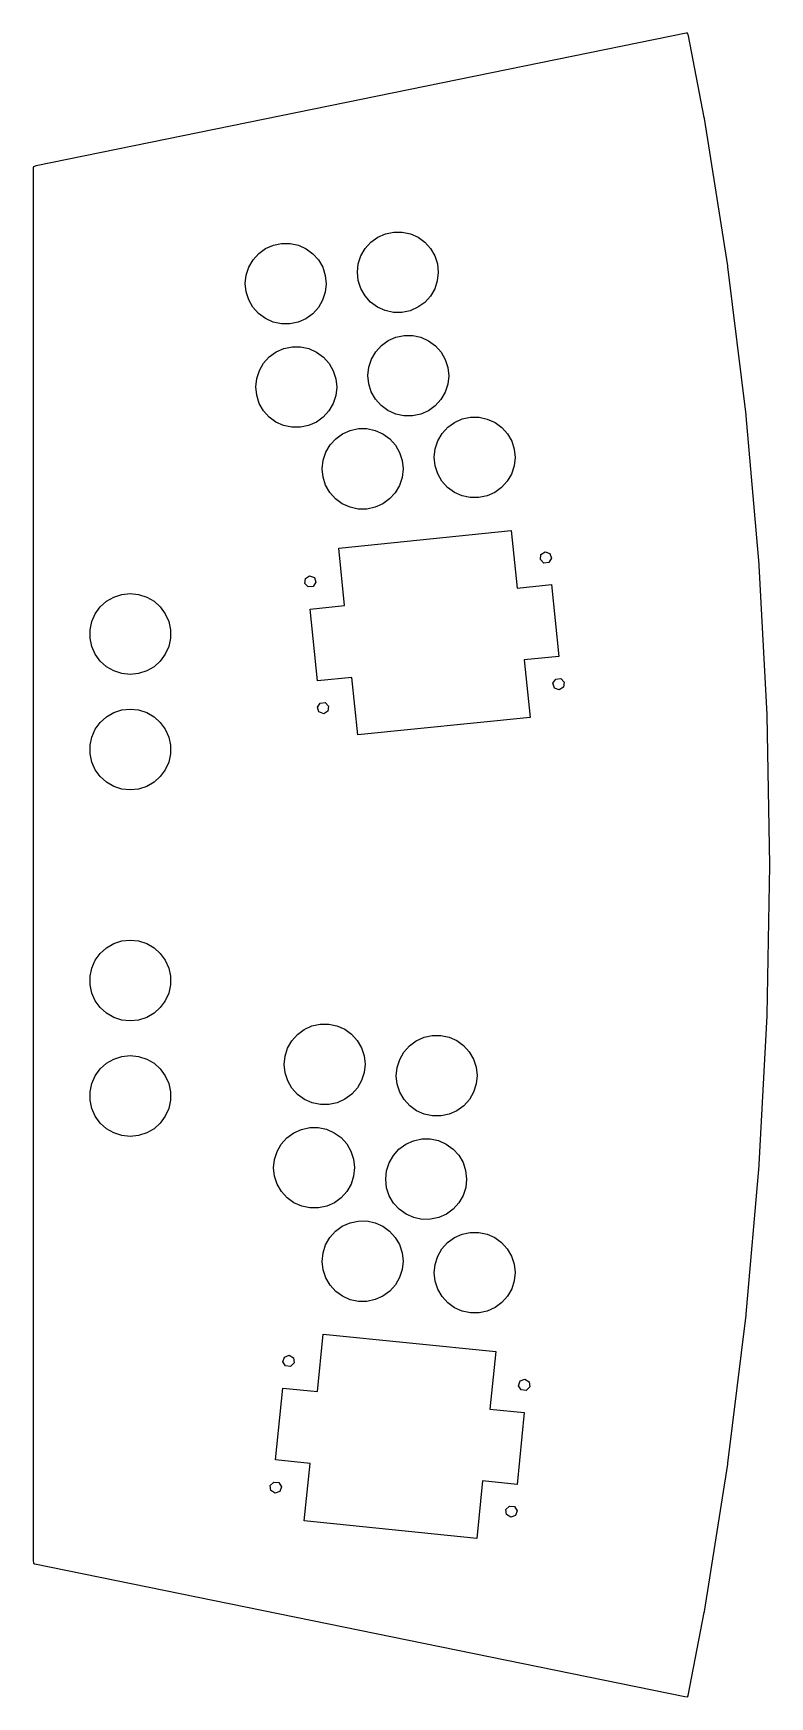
# Model space of a CAD drawing. Header units: metres. Extents: x 10 to 265, y 12 to 588.
import ezdxf

# ---------------------------------------------------------------- set-up
doc = ezdxf.new("R2010")
doc.units = ezdxf.units.M

msp = doc.modelspace()

# ---------------------------------------------------------------- linework, layer by layer
for p, q in [((236.085, 588.037), (11.027, 542.097)), ((236.173, 588.049), (236.085, 588.037)), ((236.563, 588.043), (236.173, 588.049)), ((236.844, 587.122), (236.563, 588.043)), ((242.329, 558.907), (236.844, 587.122)), ((242.389, 558.563), (242.329, 558.907)), ((250.47, 507.541), (242.389, 558.563)), ((10.0933, 541.802), (10.0043, 541.399)), ((11.027, 542.097), (10.0933, 541.802)), ((10.0043, 541.399), (10, 541.323)), ((10, 541.323), (10, 59.1611)), ((129.255, 517.435), (131.933, 518.617)), ((131.933, 518.617), (134.798, 519.215)), ((134.798, 519.215), (137.724, 519.206)), ((137.724, 519.206), (140.585, 518.588)), ((140.585, 518.588), (143.255, 517.388)), ((88.0817, 511.777), (90.4553, 513.489)), ((90.4553, 513.489), (93.133, 514.67)), ((93.133, 514.67), (95.9979, 515.269)), ((95.9979, 515.269), (98.9247, 515.259)), ((98.9247, 515.259), (101.785, 514.641)), ((101.785, 514.641), (104.455, 513.442)), ((104.455, 513.442), (106.817, 511.714)), ((123.444, 511.025), (124.916, 513.554)), ((124.916, 513.554), (126.881, 515.723)), ((126.881, 515.723), (129.255, 517.435)), ((143.255, 517.388), (145.617, 515.66)), ((145.617, 515.66), (147.568, 513.478)), ((147.568, 513.478), (149.023, 510.939)), ((83.7303, 504.298), (84.644, 507.078)), ((84.644, 507.078), (86.1159, 509.608)), ((86.1159, 509.608), (88.0817, 511.777)), ((106.817, 511.714), (108.768, 509.532)), ((108.768, 509.532), (110.223, 506.992)), ((110.223, 506.992), (111.118, 504.206)), ((122.214, 505.334), (122.53, 508.244)), ((122.53, 508.244), (123.444, 511.025)), ((149.023, 510.939), (149.918, 508.152)), ((149.918, 508.152), (150.214, 505.24)), ((250.519, 507.195), (250.47, 507.541)), ((256.815, 455.921), (250.519, 507.195)), ((83.4145, 501.388), (83.7303, 504.298)), ((83.7107, 498.476), (83.4145, 501.388)), ((111.414, 501.294), (111.099, 498.384)), ((111.118, 504.206), (111.414, 501.294)), ((122.511, 502.423), (122.214, 505.334)), ((123.406, 499.636), (122.511, 502.423)), ((149.898, 502.331), (148.985, 499.55)), ((150.214, 505.24), (149.898, 502.331)), ((84.6057, 495.69), (83.7107, 498.476)), ((86.0606, 493.15), (84.6057, 495.69)), ((110.185, 495.604), (108.713, 493.074)), ((111.099, 498.384), (110.185, 495.604)), ((124.86, 497.096), (123.406, 499.636)), ((126.812, 494.915), (124.86, 497.096)), ((147.513, 497.02), (145.547, 494.852)), ((148.985, 499.55), (147.513, 497.02)), ((88.0117, 490.969), (86.0606, 493.15)), ((90.3737, 489.24), (88.0117, 490.969)), ((106.747, 490.906), (104.374, 489.193)), ((108.713, 493.074), (106.747, 490.906)), ((129.174, 493.187), (126.812, 494.915)), ((131.843, 491.987), (129.174, 493.187)), ((134.704, 491.369), (131.843, 491.987)), ((137.631, 491.359), (134.704, 491.369)), ((140.496, 491.958), (137.631, 491.359)), ((143.173, 493.14), (140.496, 491.958)), ((145.547, 494.852), (143.173, 493.14)), ((93.0435, 488.041), (90.3737, 489.24)), ((95.9043, 487.423), (93.0435, 488.041)), ((98.831, 487.413), (95.9043, 487.423)), ((101.696, 488.012), (98.831, 487.413)), ((104.374, 489.193), (101.696, 488.012)), ((94.0979, 477.674), (96.7756, 478.855)), ((96.7756, 478.855), (99.6405, 479.454)), ((99.6405, 479.454), (102.567, 479.444)), ((102.567, 479.444), (105.428, 478.826)), ((105.428, 478.826), (108.098, 477.627)), ((128.558, 477.739), (130.524, 479.908)), ((130.524, 479.908), (132.898, 481.62)), ((132.898, 481.62), (135.575, 482.801)), ((135.575, 482.801), (138.44, 483.4)), ((138.44, 483.4), (141.367, 483.39)), ((141.367, 483.39), (144.228, 482.772)), ((144.228, 482.772), (146.898, 481.573)), ((146.898, 481.573), (149.26, 479.845)), ((149.26, 479.845), (151.211, 477.663)), ((88.2867, 471.263), (89.7586, 473.793)), ((89.7586, 473.793), (91.7243, 475.961)), ((91.7243, 475.961), (94.0979, 477.674)), ((108.098, 477.627), (110.46, 475.898)), ((110.46, 475.898), (112.411, 473.717)), ((112.411, 473.717), (113.866, 471.177)), ((125.857, 469.519), (126.173, 472.429)), ((126.173, 472.429), (127.087, 475.209)), ((127.087, 475.209), (128.558, 477.739)), ((151.211, 477.663), (152.666, 475.123)), ((152.666, 475.123), (153.561, 472.337)), ((87.0572, 465.573), (87.3729, 468.483)), ((87.3729, 468.483), (88.2867, 471.263)), ((113.866, 471.177), (114.761, 468.391)), ((114.761, 468.391), (115.057, 465.479)), ((126.153, 466.607), (125.857, 469.519)), ((153.857, 469.425), (153.541, 466.515)), ((153.561, 472.337), (153.857, 469.425)), ((87.3533, 462.661), (87.0572, 465.573)), ((88.2484, 459.875), (87.3533, 462.661)), ((114.741, 462.569), (113.828, 459.789)), ((115.057, 465.479), (114.741, 462.569)), ((127.048, 463.821), (126.153, 466.607)), ((128.503, 461.281), (127.048, 463.821)), ((130.454, 459.1), (128.503, 461.281)), ((151.155, 461.205), (149.19, 459.037)), ((152.627, 463.735), (151.155, 461.205)), ((153.541, 466.515), (152.627, 463.735)), ((89.7033, 457.335), (88.2484, 459.875)), ((91.6543, 455.153), (89.7033, 457.335)), ((94.0164, 453.425), (91.6543, 455.153)), ((112.356, 457.259), (110.39, 455.09)), ((113.828, 459.789), (112.356, 457.259)), ((132.816, 457.371), (130.454, 459.1)), ((135.486, 456.172), (132.816, 457.371)), ((138.347, 455.554), (135.486, 456.172)), ((141.274, 455.544), (138.347, 455.554)), ((144.138, 456.143), (141.274, 455.544)), ((146.816, 457.324), (144.138, 456.143)), ((149.19, 459.037), (146.816, 457.324)), ((256.851, 455.573), (256.815, 455.921)), ((261.354, 404.111), (256.851, 455.573)), ((96.6861, 452.226), (94.0164, 453.425)), ((99.5469, 451.608), (96.6861, 452.226)), ((102.474, 451.598), (99.5469, 451.608)), ((105.339, 452.197), (102.474, 451.598)), ((108.016, 453.378), (105.339, 452.197)), ((110.39, 455.09), (108.016, 453.378)), ((114.708, 447.642), (117.081, 449.354)), ((117.081, 449.354), (119.759, 450.535)), ((119.759, 450.535), (122.624, 451.134)), ((122.624, 451.134), (125.551, 451.124)), ((125.551, 451.124), (128.412, 450.506)), ((128.412, 450.506), (131.081, 449.307)), ((150.07, 446.89), (151.542, 449.419)), ((151.542, 449.419), (153.508, 451.588)), ((153.508, 451.588), (155.881, 453.3)), ((155.881, 453.3), (158.559, 454.482)), ((158.559, 454.482), (161.424, 455.08)), ((161.424, 455.08), (164.351, 455.071)), ((164.351, 455.071), (167.211, 454.452)), ((167.211, 454.452), (169.881, 453.253)), ((169.881, 453.253), (172.243, 451.525)), ((172.243, 451.525), (174.194, 449.343)), ((111.27, 442.943), (112.742, 445.473)), ((112.742, 445.473), (114.708, 447.642)), ((131.081, 449.307), (133.443, 447.579)), ((133.443, 447.579), (135.394, 445.397)), ((135.394, 445.397), (136.849, 442.857)), ((148.84, 441.199), (149.156, 444.109)), ((149.156, 444.109), (150.07, 446.89)), ((174.194, 449.343), (175.649, 446.804)), ((175.649, 446.804), (176.544, 444.017)), ((176.544, 444.017), (176.84, 441.105)), ((110.041, 437.253), (110.356, 440.163)), ((110.356, 440.163), (111.27, 442.943)), ((136.849, 442.857), (137.744, 440.071)), ((137.744, 440.071), (138.04, 437.159)), ((149.137, 438.288), (148.84, 441.199)), ((150.032, 435.501), (149.137, 438.288)), ((176.525, 438.196), (175.611, 435.415)), ((176.84, 441.105), (176.525, 438.196)), ((110.337, 434.341), (110.041, 437.253)), ((111.232, 431.555), (110.337, 434.341)), ((137.725, 434.249), (136.811, 431.469)), ((138.04, 437.159), (137.725, 434.249)), ((151.487, 432.961), (150.032, 435.501)), ((153.438, 430.78), (151.487, 432.961)), ((174.139, 432.885), (172.173, 430.717)), ((175.611, 435.415), (174.139, 432.885)), ((112.687, 429.015), (111.232, 431.555)), ((114.638, 426.834), (112.687, 429.015)), ((117, 425.105), (114.638, 426.834)), ((133.373, 426.771), (131, 425.058)), ((135.339, 428.939), (133.373, 426.771)), ((136.811, 431.469), (135.339, 428.939)), ((155.8, 429.052), (153.438, 430.78)), ((158.469, 427.852), (155.8, 429.052)), ((161.33, 427.234), (158.469, 427.852)), ((164.257, 427.224), (161.33, 427.234)), ((167.122, 427.823), (164.257, 427.224)), ((169.8, 429.005), (167.122, 427.823)), ((172.173, 430.717), (169.8, 429.005)), ((119.67, 423.906), (117, 425.105)), ((122.53, 423.288), (119.67, 423.906)), ((125.457, 423.278), (122.53, 423.288)), ((128.322, 423.877), (125.457, 423.278)), ((131, 425.058), (128.322, 423.877)), ((115.778, 409.729), (175.47, 415.8)), ((175.47, 415.8), (177.494, 395.903)), ((117.802, 389.832), (115.778, 409.729)), ((185.582, 405.827), (185.795, 407.549)), ((186.795, 404.587), (185.582, 405.827)), ((185.795, 407.549), (187.274, 408.457)), ((188.522, 404.762), (186.795, 404.587)), ((187.274, 408.457), (188.906, 407.866)), ((189.461, 406.222), (188.522, 404.762)), ((188.906, 407.866), (189.461, 406.222)), ((261.378, 403.763), (261.354, 404.111)), ((264.082, 352.174), (261.378, 403.763)), ((104.002, 397.53), (104.216, 399.252)), ((105.216, 396.289), (104.002, 397.53)), ((104.216, 399.252), (105.695, 400.16)), ((105.695, 400.16), (107.327, 399.569)), ((107.882, 397.925), (106.943, 396.465)), ((107.327, 399.569), (107.882, 397.925)), ((35.346, 391.326), (37.8807, 392.79)), ((37.8807, 392.79), (40.6642, 393.694)), ((40.6642, 393.694), (43.575, 394)), ((43.575, 394), (46.4858, 393.694)), ((46.4858, 393.694), (49.2693, 392.79)), ((49.2693, 392.79), (51.804, 391.326)), ((106.943, 396.465), (105.216, 396.289)), ((177.494, 395.903), (189.433, 397.117)), ((189.433, 397.117), (191.962, 372.245)), ((30.2602, 384.326), (31.4506, 387)), ((31.4506, 387), (33.171, 389.368)), ((33.171, 389.368), (35.346, 391.326)), ((51.804, 391.326), (53.979, 389.368)), ((53.979, 389.368), (55.6994, 387)), ((55.6994, 387), (56.8898, 384.326)), ((105.864, 388.618), (117.802, 389.832)), ((108.393, 363.746), (105.864, 388.618)), ((29.6517, 381.463), (30.2602, 384.326)), ((29.6517, 378.537), (29.6517, 381.463)), ((56.8898, 384.326), (57.4983, 381.463)), ((57.4983, 381.463), (57.4983, 378.537)), ((30.2602, 375.674), (29.6517, 378.537)), ((31.4506, 373), (30.2602, 375.674)), ((56.8898, 375.674), (55.6994, 373)), ((57.4983, 378.537), (56.8898, 375.674)), ((33.171, 370.632), (31.4506, 373)), ((35.346, 368.674), (33.171, 370.632)), ((53.979, 370.632), (51.804, 368.674)), ((55.6994, 373), (53.979, 370.632)), ((191.962, 372.245), (180.024, 371.031)), ((180.024, 371.031), (182.047, 351.134)), ((37.8807, 367.21), (35.346, 368.674)), ((40.6642, 366.306), (37.8807, 367.21)), ((43.575, 366), (40.6642, 366.306)), ((46.4858, 366.306), (43.575, 366)), ((49.2693, 367.21), (46.4858, 366.306)), ((51.804, 368.674), (49.2693, 367.21)), ((120.332, 364.96), (108.393, 363.746)), ((122.355, 345.063), (120.332, 364.96)), ((189.944, 362.938), (190.883, 364.398)), ((190.499, 361.294), (189.944, 362.938)), ((190.883, 364.398), (192.61, 364.573)), ((192.61, 364.573), (193.823, 363.333)), ((193.823, 363.333), (193.61, 361.611)), ((192.131, 360.703), (190.499, 361.294)), ((193.61, 361.611), (192.131, 360.703)), ((35.346, 351.326), (37.8807, 352.79)), ((37.8807, 352.79), (40.6642, 353.694)), ((40.6642, 353.694), (43.575, 354)), ((43.575, 354), (46.4858, 353.694)), ((46.4858, 353.694), (49.2693, 352.79)), ((49.2693, 352.79), (51.804, 351.326)), ((108.365, 354.641), (109.304, 356.101)), ((108.92, 352.997), (108.365, 354.641)), ((110.552, 352.406), (108.92, 352.997)), ((109.304, 356.101), (111.03, 356.276)), ((112.031, 353.313), (110.552, 352.406)), ((111.03, 356.276), (112.244, 355.036)), ((112.244, 355.036), (112.031, 353.313)), ((264.094, 351.825), (264.082, 352.174)), ((264.995, 300.175), (264.094, 351.825)), ((30.2602, 344.326), (31.4506, 347)), ((31.4506, 347), (33.171, 349.368)), ((33.171, 349.368), (35.346, 351.326)), ((51.804, 351.326), (53.979, 349.368)), ((53.979, 349.368), (55.6994, 347)), ((55.6994, 347), (56.8898, 344.326)), ((182.047, 351.134), (122.355, 345.063)), ((29.6517, 341.463), (30.2602, 344.326)), ((29.6517, 338.537), (29.6517, 341.463)), ((56.8898, 344.326), (57.4983, 341.463)), ((57.4983, 341.463), (57.4983, 338.537)), ((30.2602, 335.674), (29.6517, 338.537)), ((31.4506, 333), (30.2602, 335.674)), ((56.8898, 335.674), (55.6994, 333)), ((57.4983, 338.537), (56.8898, 335.674)), ((33.171, 330.632), (31.4506, 333)), ((35.346, 328.674), (33.171, 330.632)), ((37.8807, 327.21), (35.346, 328.674)), ((51.804, 328.674), (49.2693, 327.21)), ((53.979, 330.632), (51.804, 328.674)), ((55.6994, 333), (53.979, 330.632)), ((40.6642, 326.306), (37.8807, 327.21)), ((43.575, 326), (40.6642, 326.306)), ((46.4858, 326.306), (43.575, 326)), ((49.2693, 327.21), (46.4858, 326.306)), ((264.094, 248.175), (264.995, 299.825)), ((264.995, 299.825), (264.995, 300.175)), ((33.171, 269.368), (35.346, 271.326)), ((35.346, 271.326), (37.8807, 272.79)), ((37.8807, 272.79), (40.6642, 273.694)), ((40.6642, 273.694), (43.575, 274)), ((43.575, 274), (46.4858, 273.694)), ((46.4858, 273.694), (49.2693, 272.79)), ((49.2693, 272.79), (51.804, 271.326)), ((51.804, 271.326), (53.979, 269.368)), ((30.2602, 264.326), (31.4506, 267)), ((31.4506, 267), (33.171, 269.368)), ((53.979, 269.368), (55.6994, 267)), ((55.6994, 267), (56.8898, 264.326)), ((29.6517, 261.463), (30.2602, 264.326)), ((29.6517, 258.537), (29.6517, 261.463)), ((56.8898, 264.326), (57.4983, 261.463)), ((57.4983, 261.463), (57.4983, 258.537)), ((30.2602, 255.674), (29.6517, 258.537)), ((31.4506, 253), (30.2602, 255.674)), ((56.8898, 255.674), (55.6994, 253)), ((57.4983, 258.537), (56.8898, 255.674)), ((33.171, 250.632), (31.4506, 253)), ((35.346, 248.674), (33.171, 250.632)), ((37.8807, 247.21), (35.346, 248.674)), ((51.804, 248.674), (49.2693, 247.21)), ((53.979, 250.632), (51.804, 248.674)), ((55.6994, 253), (53.979, 250.632)), ((261.378, 196.237), (264.082, 247.826)), ((264.082, 247.826), (264.094, 248.175)), ((40.6642, 246.306), (37.8807, 247.21)), ((43.575, 246), (40.6642, 246.306)), ((46.4858, 246.306), (43.575, 246)), ((49.2693, 247.21), (46.4858, 246.306)), ((101.469, 241.349), (103.831, 243.077)), ((103.831, 243.077), (106.501, 244.276)), ((106.501, 244.276), (109.362, 244.895)), ((109.362, 244.895), (112.289, 244.904)), ((112.289, 244.904), (115.153, 244.306)), ((115.153, 244.306), (117.831, 243.124)), ((117.831, 243.124), (120.205, 241.412)), ((97.1682, 233.841), (98.0633, 236.628)), ((98.0633, 236.628), (99.5182, 239.167)), ((99.5182, 239.167), (101.469, 241.349)), ((120.205, 241.412), (122.17, 239.243)), ((122.17, 239.243), (123.642, 236.714)), ((123.642, 236.714), (124.556, 233.933)), ((138.318, 235.221), (140.269, 237.403)), ((140.269, 237.403), (142.631, 239.131)), ((142.631, 239.131), (145.301, 240.33)), ((145.301, 240.33), (148.162, 240.948)), ((148.162, 240.948), (151.088, 240.958)), ((151.088, 240.958), (153.953, 240.359)), ((153.953, 240.359), (156.631, 239.178)), ((156.631, 239.178), (159.005, 237.466)), ((159.005, 237.466), (160.97, 235.297)), ((33.171, 229.368), (35.346, 231.326)), ((35.346, 231.326), (37.8807, 232.79)), ((37.8807, 232.79), (40.6642, 233.694)), ((40.6642, 233.694), (43.575, 234)), ((43.575, 234), (46.4858, 233.694)), ((46.4858, 233.694), (49.2693, 232.79)), ((49.2693, 232.79), (51.804, 231.326)), ((51.804, 231.326), (53.979, 229.368)), ((96.8721, 230.929), (97.1682, 233.841)), ((97.1878, 228.019), (96.8721, 230.929)), ((124.556, 233.933), (124.872, 231.023)), ((124.872, 231.023), (124.576, 228.112)), ((135.968, 229.895), (136.863, 232.681)), ((136.863, 232.681), (138.318, 235.221)), ((160.97, 235.297), (162.442, 232.767)), ((162.442, 232.767), (163.356, 229.987)), ((30.2602, 224.326), (31.4506, 227)), ((31.4506, 227), (33.171, 229.368)), ((53.979, 229.368), (55.6994, 227)), ((55.6994, 227), (56.8898, 224.326)), ((98.1016, 225.239), (97.1878, 228.019)), ((99.5735, 222.709), (98.1016, 225.239)), ((123.681, 225.325), (122.226, 222.785)), ((124.576, 228.112), (123.681, 225.325)), ((135.672, 226.983), (135.968, 229.895)), ((135.988, 224.073), (135.672, 226.983)), ((163.356, 229.987), (163.672, 227.077)), ((163.672, 227.077), (163.376, 224.165)), ((29.6517, 221.463), (30.2602, 224.326)), ((29.6517, 218.537), (29.6517, 221.463)), ((56.8898, 224.326), (57.4983, 221.463)), ((57.4983, 221.463), (57.4983, 218.537)), ((101.539, 220.541), (99.5735, 222.709)), ((103.913, 218.828), (101.539, 220.541)), ((120.275, 220.604), (117.913, 218.876)), ((122.226, 222.785), (120.275, 220.604)), ((136.901, 221.293), (135.988, 224.073)), ((138.373, 218.763), (136.901, 221.293)), ((162.481, 221.379), (161.026, 218.839)), ((163.376, 224.165), (162.481, 221.379)), ((30.2602, 215.674), (29.6517, 218.537)), ((31.4506, 213), (30.2602, 215.674)), ((56.8898, 215.674), (55.6994, 213)), ((57.4983, 218.537), (56.8898, 215.674)), ((106.591, 217.647), (103.913, 218.828)), ((109.455, 217.048), (106.591, 217.647)), ((112.382, 217.058), (109.455, 217.048)), ((115.243, 217.676), (112.382, 217.058)), ((117.913, 218.876), (115.243, 217.676)), ((140.339, 216.595), (138.373, 218.763)), ((142.713, 214.882), (140.339, 216.595)), ((145.39, 213.701), (142.713, 214.882)), ((148.255, 213.102), (145.39, 213.701)), ((154.043, 213.73), (151.182, 213.112)), ((156.713, 214.929), (154.043, 213.73)), ((159.075, 216.658), (156.713, 214.929)), ((161.026, 218.839), (159.075, 216.658)), ((33.171, 210.632), (31.4506, 213)), ((35.346, 208.674), (33.171, 210.632)), ((37.8807, 207.21), (35.346, 208.674)), ((51.804, 208.674), (49.2693, 207.21)), ((53.979, 210.632), (51.804, 208.674)), ((55.6994, 213), (53.979, 210.632)), ((100.189, 207.262), (102.858, 208.461)), ((102.858, 208.461), (105.719, 209.079)), ((105.719, 209.079), (108.646, 209.089)), ((108.646, 209.089), (111.511, 208.49)), ((111.511, 208.49), (114.189, 207.309)), ((151.182, 213.112), (148.255, 213.102)), ((40.6642, 206.306), (37.8807, 207.21)), ((43.575, 206), (40.6642, 206.306)), ((46.4858, 206.306), (43.575, 206)), ((49.2693, 207.21), (46.4858, 206.306)), ((94.4206, 200.812), (95.8755, 203.352)), ((95.8755, 203.352), (97.8266, 205.533)), ((97.8266, 205.533), (100.189, 207.262)), ((114.189, 207.309), (116.562, 205.596)), ((116.562, 205.596), (118.528, 203.428)), ((118.528, 203.428), (120, 200.898)), ((136.626, 201.587), (138.988, 203.316)), ((138.988, 203.316), (141.658, 204.515)), ((141.658, 204.515), (144.519, 205.133)), ((144.519, 205.133), (147.446, 205.143)), ((147.446, 205.143), (150.311, 204.544)), ((150.311, 204.544), (152.988, 203.363)), ((152.988, 203.363), (155.362, 201.65)), ((155.362, 201.65), (157.328, 199.482)), ((93.2294, 195.114), (93.5256, 198.026)), ((93.5256, 198.026), (94.4206, 200.812)), ((120, 200.898), (120.914, 198.118)), ((120.914, 198.118), (121.229, 195.208)), ((132.325, 194.08), (133.22, 196.866)), ((133.22, 196.866), (134.675, 199.406)), ((134.675, 199.406), (136.626, 201.587)), ((157.328, 199.482), (158.8, 196.952)), ((158.8, 196.952), (159.713, 194.172)), ((256.851, 144.427), (261.354, 195.889)), ((261.354, 195.889), (261.378, 196.237)), ((93.5451, 192.204), (93.2294, 195.114)), ((94.4589, 189.424), (93.5451, 192.204)), ((120.933, 192.296), (120.038, 189.51)), ((121.229, 195.208), (120.933, 192.296)), ((132.029, 191.168), (132.325, 194.08)), ((132.345, 188.258), (132.029, 191.168)), ((159.713, 194.172), (160.029, 191.262)), ((160.029, 191.262), (159.733, 188.35)), ((95.9308, 186.894), (94.4589, 189.424)), ((97.8966, 184.726), (95.9308, 186.894)), ((100.27, 183.013), (97.8966, 184.726)), ((116.632, 184.789), (114.27, 183.06)), ((118.583, 186.97), (116.632, 184.789)), ((120.038, 189.51), (118.583, 186.97)), ((133.259, 185.478), (132.345, 188.258)), ((134.731, 182.948), (133.259, 185.478)), ((158.838, 185.564), (157.383, 183.024)), ((159.733, 188.35), (158.838, 185.564)), ((102.948, 181.832), (100.27, 183.013)), ((105.813, 181.233), (102.948, 181.832)), ((108.74, 181.243), (105.813, 181.233)), ((111.6, 181.861), (108.74, 181.243)), ((114.27, 183.06), (111.6, 181.861)), ((136.696, 180.779), (134.731, 182.948)), ((139.07, 179.067), (136.696, 180.779)), ((141.748, 177.886), (139.07, 179.067)), ((153.07, 179.114), (150.4, 177.915)), ((155.432, 180.842), (153.07, 179.114)), ((157.383, 183.024), (155.432, 180.842)), ((112.687, 170.985), (114.638, 173.166)), ((114.638, 173.166), (117, 174.895)), ((117, 174.895), (119.67, 176.094)), ((119.67, 176.094), (122.53, 176.712)), ((122.53, 176.712), (125.457, 176.722)), ((125.457, 176.722), (128.322, 176.123)), ((128.322, 176.123), (131, 174.942)), ((131, 174.942), (133.373, 173.229)), ((133.373, 173.229), (135.339, 171.061)), ((144.613, 177.287), (141.748, 177.886)), ((147.539, 177.297), (144.613, 177.287)), ((150.4, 177.915), (147.539, 177.297)), ((110.337, 165.659), (111.232, 168.445)), ((111.232, 168.445), (112.687, 170.985)), ((135.339, 171.061), (136.811, 168.531)), ((136.811, 168.531), (137.725, 165.751)), ((151.487, 167.039), (153.438, 169.22)), ((153.438, 169.22), (155.8, 170.948)), ((155.8, 170.948), (158.469, 172.148)), ((158.469, 172.148), (161.33, 172.766)), ((161.33, 172.766), (164.257, 172.776)), ((164.257, 172.776), (167.122, 172.177)), ((167.122, 172.177), (169.8, 170.995)), ((169.8, 170.995), (172.173, 169.283)), ((172.173, 169.283), (174.139, 167.115)), ((174.139, 167.115), (175.611, 164.585)), ((110.041, 162.747), (110.337, 165.659)), ((110.356, 159.837), (110.041, 162.747)), ((137.725, 165.751), (138.04, 162.841)), ((138.04, 162.841), (137.744, 159.929)), ((148.84, 158.801), (149.137, 161.712)), ((149.137, 161.712), (150.032, 164.499)), ((150.032, 164.499), (151.487, 167.039)), ((175.611, 164.585), (176.525, 161.804)), ((176.525, 161.804), (176.84, 158.895)), ((111.27, 157.057), (110.356, 159.837)), ((112.742, 154.527), (111.27, 157.057)), ((136.849, 157.143), (135.394, 154.603)), ((137.744, 159.929), (136.849, 157.143)), ((149.156, 155.891), (148.84, 158.801)), ((150.07, 153.11), (149.156, 155.891)), ((176.544, 155.983), (175.649, 153.196)), ((176.84, 158.895), (176.544, 155.983)), ((114.708, 152.358), (112.742, 154.527)), ((117.081, 150.646), (114.708, 152.358)), ((119.759, 149.465), (117.081, 150.646)), ((131.081, 150.693), (128.412, 149.494)), ((133.443, 152.421), (131.081, 150.693)), ((135.394, 154.603), (133.443, 152.421)), ((151.542, 150.581), (150.07, 153.11)), ((153.508, 148.412), (151.542, 150.581)), ((174.194, 150.657), (172.243, 148.475)), ((175.649, 153.196), (174.194, 150.657)), ((122.624, 148.866), (119.759, 149.465)), ((125.551, 148.876), (122.624, 148.866)), ((128.412, 149.494), (125.551, 148.876)), ((155.881, 146.7), (153.508, 148.412)), ((158.559, 145.518), (155.881, 146.7)), ((161.424, 144.92), (158.559, 145.518)), ((164.351, 144.929), (161.424, 144.92)), ((167.211, 145.548), (164.351, 144.929)), ((169.881, 146.747), (167.211, 145.548)), ((172.243, 148.475), (169.881, 146.747)), ((250.519, 92.8053), (256.815, 144.079)), ((256.815, 144.079), (256.851, 144.427)), ((108.392, 117.646), (110.416, 137.543)), ((110.416, 137.543), (170.108, 131.472)), ((96.4248, 127.964), (96.9802, 129.609)), ((97.364, 126.505), (96.4248, 127.964)), ((96.9802, 129.609), (98.612, 130.2)), ((98.612, 130.2), (100.091, 129.292)), ((100.304, 127.57), (99.0906, 126.329)), ((100.091, 129.292), (100.304, 127.57)), ((170.108, 131.472), (168.084, 111.574)), ((99.0906, 126.329), (97.364, 126.505)), ((178.004, 119.667), (178.559, 121.311)), ((178.559, 121.311), (180.191, 121.902)), ((180.191, 121.902), (181.671, 120.995)), ((181.671, 120.995), (181.884, 119.273)), ((93.9239, 93.9881), (96.4535, 118.86)), ((96.4535, 118.86), (108.392, 117.646)), ((178.943, 118.208), (178.004, 119.667)), ((180.67, 118.032), (178.943, 118.208)), ((181.884, 119.273), (180.67, 118.032)), ((168.084, 111.574), (180.022, 110.36)), ((180.022, 110.36), (177.493, 85.4886)), ((105.862, 92.7739), (93.9239, 93.9881)), ((103.839, 72.8765), (105.862, 92.7739)), ((242.389, 41.4374), (250.47, 92.459)), ((250.47, 92.459), (250.519, 92.8053)), ((165.554, 86.7028), (163.531, 66.8054)), ((177.493, 85.4886), (165.554, 86.7028)), ((92.0627, 85.0757), (93.2766, 86.3161)), ((92.2757, 83.3533), (92.0627, 85.0757)), ((93.7552, 82.4459), (92.2757, 83.3533)), ((93.2766, 86.3161), (95.0032, 86.1405)), ((95.387, 83.0368), (93.7552, 82.4459)), ((95.0032, 86.1405), (95.9424, 84.6811)), ((95.9424, 84.6811), (95.387, 83.0368)), ((173.642, 76.7786), (174.856, 78.019)), ((173.855, 75.0562), (173.642, 76.7786)), ((175.334, 74.1488), (173.855, 75.0562)), ((174.856, 78.019), (176.582, 77.8434)), ((176.582, 77.8434), (177.522, 76.384)), ((177.522, 76.384), (176.966, 74.7397)), ((163.531, 66.8054), (103.839, 72.8765)), ((176.966, 74.7397), (175.334, 74.1488)), ((10, 59.1611), (10.1024, 58.1872)), ((10.1024, 58.1872), (10.4792, 58.0195)), ((10.4792, 58.0195), (10.5529, 58)), ((10.5529, 58), (235.617, 12.0589)), ((236.753, 12.4095), (242.329, 41.0934)), ((242.329, 41.0934), (242.389, 41.4374)), ((235.617, 12.0589), (236.576, 11.966)), ((236.576, 11.966), (236.731, 12.3234)), ((236.731, 12.3234), (236.753, 12.4095))]:
    msp.add_line(p, q)

doc.saveas('drawing.dxf')
